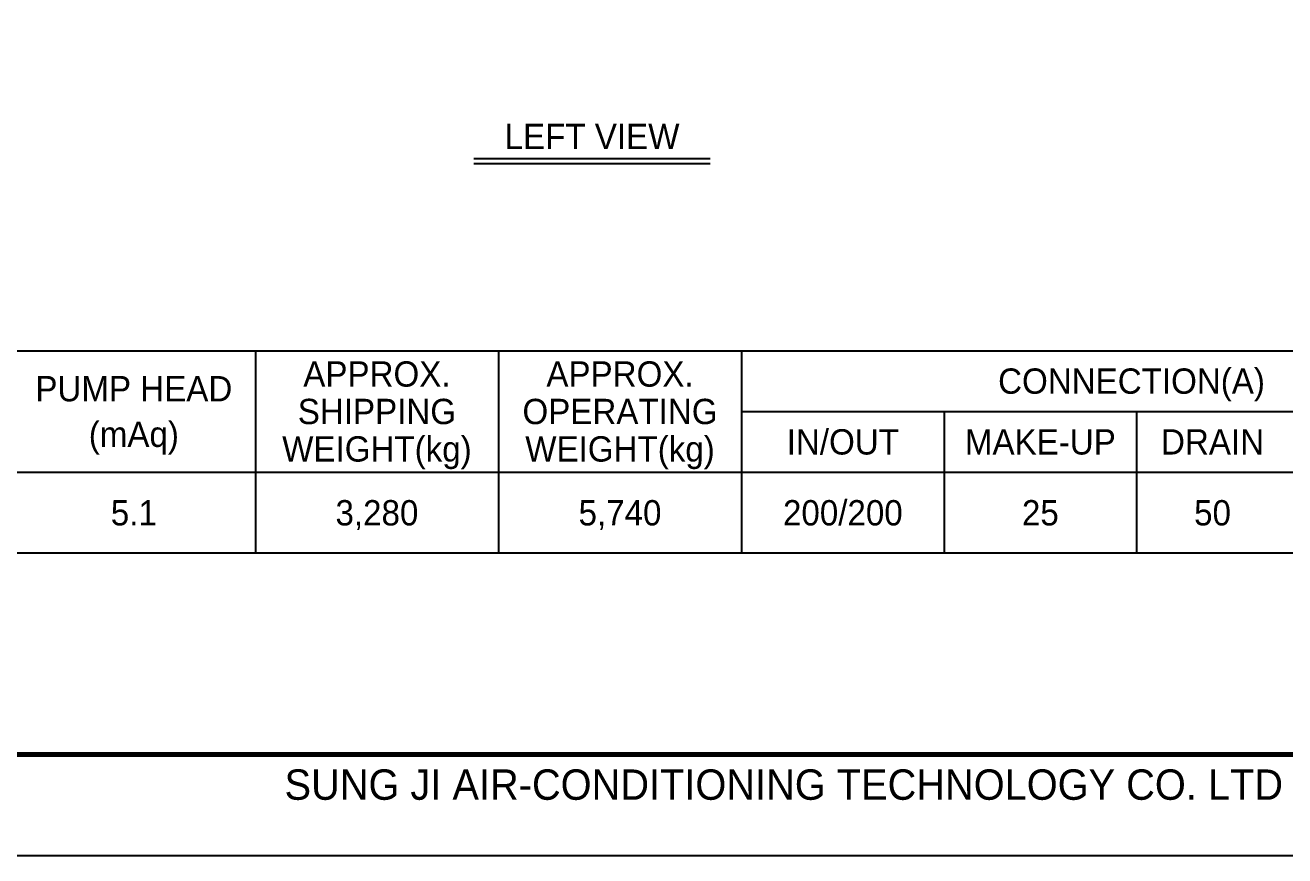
# Model space of a CAD drawing. Header units: millimetres. Extents: x 11674 to 41081, y 10956 to 31751.
# Drawn here: x 20346 to 29052, y 10956 to 16695 of the extents above; entities that cross this region are included whole.
import ezdxf
from ezdxf.enums import TextEntityAlignment as Align

# ---------------------------------------------------------------- set-up
doc = ezdxf.new("R2010")
doc.units = ezdxf.units.MM
for name, color, linetype in [('냉각탑_box', 1, 'Continuous'), ('냉각탑_form', 1, 'Continuous'), ('냉각탑_text', 3, 'Continuous')]:
    doc.layers.add(name, color=color, linetype=linetype)
doc.styles.add('돋움', font='Dotum.ttf')

# ---------------------------------------------------------------- blocks, each defined once
blk = doc.blocks.new('냉각탑form')
at = {"layer": 'Defpoints'}
blk.add_lwpolyline([(0, 297.07), (420.1, 297.07), (420.1, 0), (0, 0)], close=True, dxfattribs=at)
at = {"layer": '냉각탑_form', "const_width": 0.5}
blk.add_lwpolyline([(10, 287.07), (10, 10), (410.1, 10), (410.1, 287.07)], close=True, dxfattribs=at)
at = {"layer": '냉각탑_form', "style": '돋움'}
blk.add_text('SUNG JI AIR-CONDITIONING TECHNOLOGY CO. LTD', height=3.0007, dxfattribs=at).set_placement((149.5, 5.53))

msp = doc.modelspace()

# ---------------------------------------------------------------- linework, layer by layer
at = {"layer": '냉각탑_box'}
for p, q in [((23447.3, 15774.6), (25080.6, 15774.6)), ((23447.3, 15739.6), (25080.6, 15739.6)), ((21937.2, 14445.9), (21937.2, 13045.9)), ((23617.2, 14445.9), (23617.2, 13045.9)), ((25297.2, 14445.9), (25297.2, 13045.9)), ((25297.2, 14025.9), (30687.2, 14025.9)), ((26697.2, 14025.9), (26697.2, 13045.9)), ((28027.2, 14025.9), (28027.2, 13045.9)), ((15637.2, 13605.9), (30687.2, 13605.9))]:
    msp.add_line(p, q, dxfattribs=at)
msp.add_lwpolyline([(15637.2, 14445.9), (30687.2, 14445.9), (30687.2, 13045.9), (15637.2, 13045.9)], close=True, dxfattribs=at)

# ---------------------------------------------------------------- block references
at = {"layer": '냉각탑_form', "xscale": 70.00000000000001, "yscale": 70.00000000000001, "zscale": 70.00000000000001}
msp.add_blockref('냉각탑form', (11673.8, 10955.5), dxfattribs=at)

# ---------------------------------------------------------------- texts
at = {"layer": '냉각탑_text', "style": '돋움'}
for s, p in [('LEFT VIEW', (24263.9, 15926.3)), ('APPROX.', (22777.2, 14284.9)), ('APPROX.', (24457.2, 14284.9)), ('CONNECTION(A)', (27992.2, 14235.9)), ('PUMP HEAD', (21097.2, 14183.4)), ('SHIPPING', (22777.2, 14025.9)), ('OPERATING', (24457.2, 14025.9)), ('(mAq)', (21097.2, 13868.4)), ('WEIGHT(kg)', (22777.2, 13766.9)), ('WEIGHT(kg)', (24457.2, 13766.9)), ('IN/OUT', (25997.2, 13815.9)), ('MAKE-UP', (27362.2, 13815.9)), ('DRAIN', (28552.2, 13815.9)), ('5.1', (21097.2, 13325.9)), ('3,280', (22777.2, 13325.9)), ('5,740', (24457.2, 13325.9)), ('200/200', (25997.2, 13325.9)), ('25', (27362.2, 13325.9)), ('50', (28552.2, 13325.9))]:
    msp.add_text(s, height=175, dxfattribs=at).set_placement(p, align=Align.MIDDLE_CENTER)

doc.saveas('drawing.dxf')
